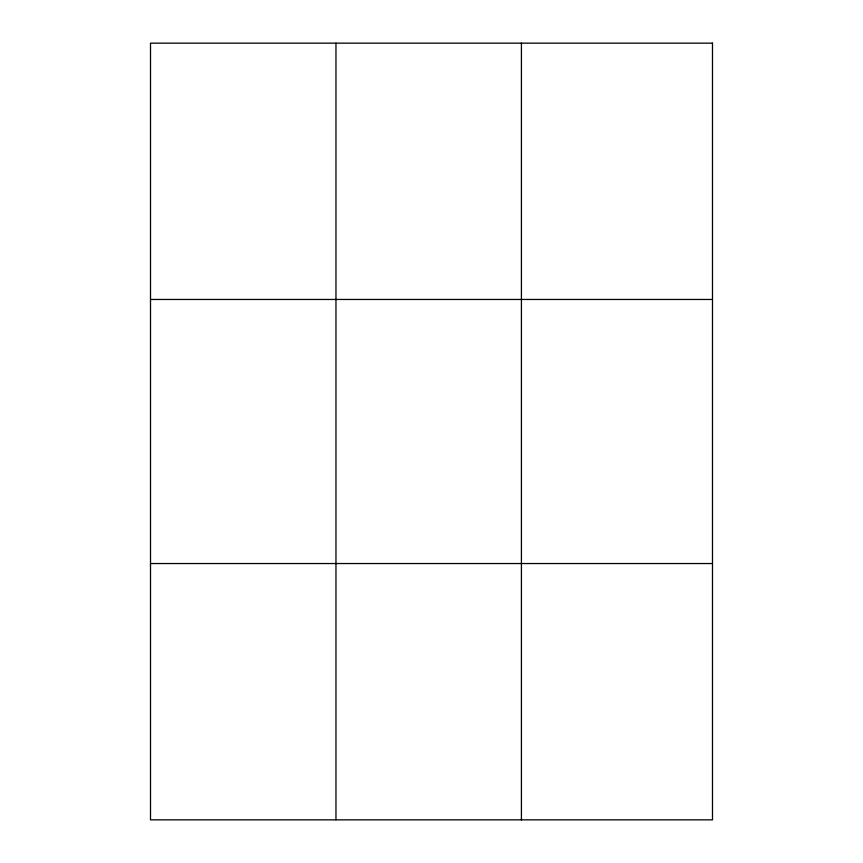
<?xml version="1.0" encoding="UTF-8"?>
<svg xmlns="http://www.w3.org/2000/svg" width="863" height="863" viewBox="0 0 863 863"><rect width="100%" height="100%" fill="white"/><g stroke="black" fill="none" stroke-linecap="round" stroke-linejoin="round"><path stroke-width="1.29" d="M335.966 43.15L335.966 819.85M521.414 43.15L521.414 819.85M150.507 299.461L712.493 299.461M150.507 563.539L712.493 563.539M712.493 43.15L712.493 819.85L150.507 819.85L150.507 43.15L712.493 43.15"/></g></svg>
